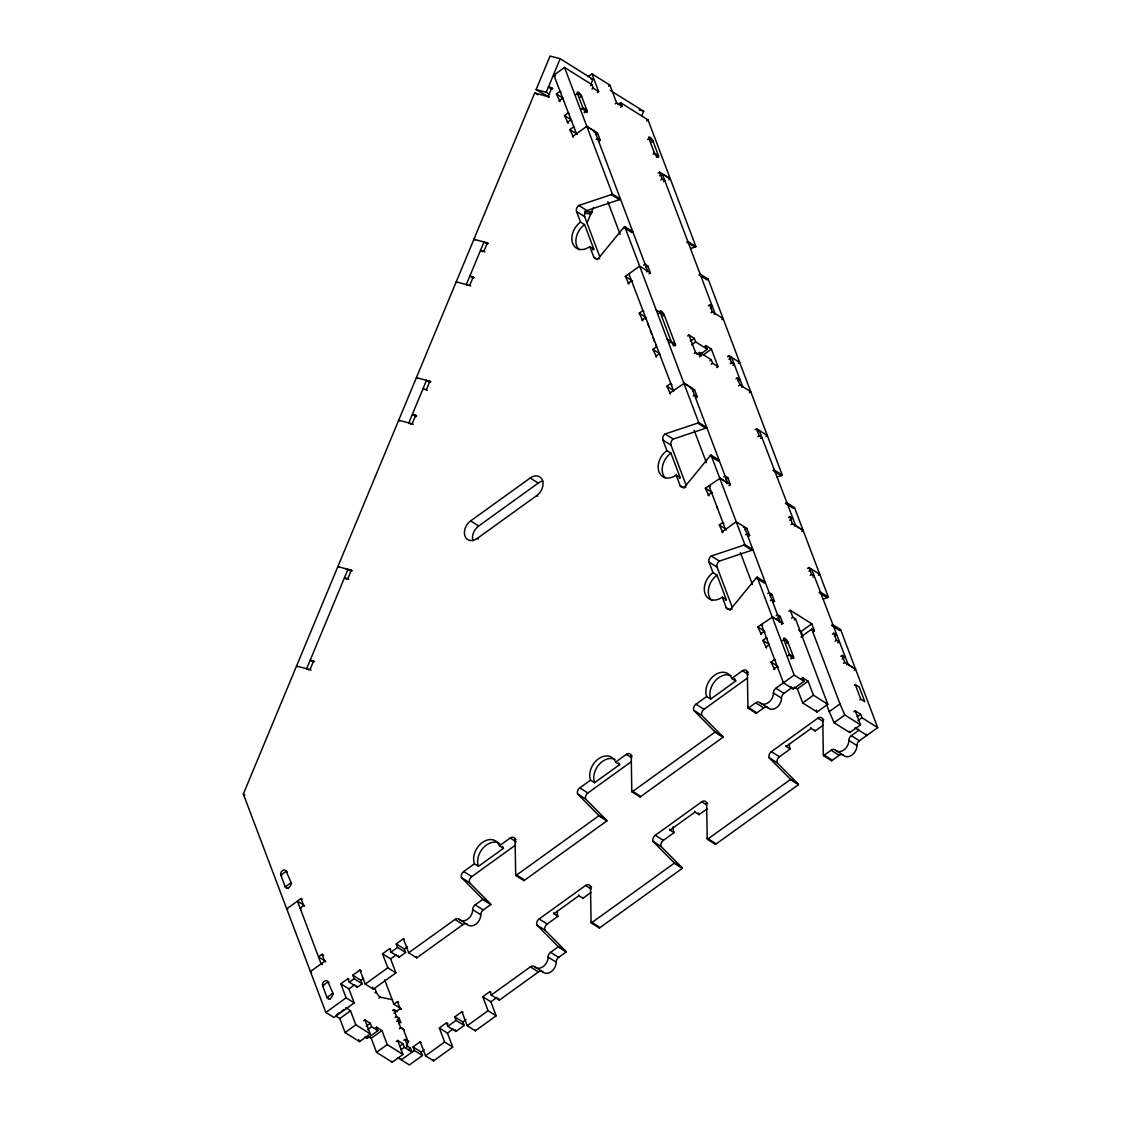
<?xml version="1.0" encoding="UTF-8"?>
<svg xmlns="http://www.w3.org/2000/svg" width="1121" height="1121" viewBox="0 0 1121 1121"><rect width="100%" height="100%" fill="white"/><g stroke="black" fill="none" stroke-linecap="round" stroke-linejoin="round"><path stroke-width="1.5" d="M348.981 979.32L347.972 978.675L340.826 983.832L348.911 988.904L354.208 1002.931L333.946 1017.518L325.861 1012.445L243.341 794.032L534.745 92.889L549.262 97.051M548.772 96.91L536.09 89.638L550.061 56.05L560.178 58.698L592.953 79.311L590.907 84.215M549.584 94.402L546.221 92.286L560.178 58.698M311.049 670.204L310.041 669.573L313.572 661.054L310.195 660.171L313.221 662.077M348.813 579.347L347.804 578.702L351.335 570.183L337.841 566.666L338.85 567.296M413.201 424.425L412.192 423.78L415.723 415.26L412.36 414.378L415.891 416.606M427.367 390.346L426.358 389.702L429.889 381.196L416.381 377.665L417.727 378.506M470.708 286.051L469.699 285.421L473.23 276.901L469.853 276.018L473.398 278.246M484.861 251.987L483.852 251.342L487.397 242.823L473.889 239.305L474.898 239.936M548.253 96.42L551.784 87.9L548.407 87.018L551.952 89.246M589.73 214.013L590.585 211.939L592.477 212.444M587.082 222.869L593.485 207.455M642.053 115.113L643.678 111.203L610.272 90.437M578.814 205.465L586.886 210.552L619.395 199.706A4.666 3.419 -57.8 0 0 620.474 199.104L612.388 194.031A4.666 3.419 -57.8 0 1 611.309 194.62L578.814 205.465A4.666 3.419 -57.8 0 0 576.558 211.547L580.538 222.07A16.339 11.953 -57.8 0 0 572.663 243.341A16.339 11.953 -57.8 0 0 589.814 246.606L593.78 257.115A4.666 3.419 -57.8 0 0 598.684 258.054L623.71 227.451A4.666 3.419 -57.8 0 1 624.691 226.568L632.762 231.655A4.666 3.419 -57.8 0 0 631.796 232.537L623.71 227.451M665.159 433.967L673.231 439.054L705.726 428.194A4.68 3.419 -57.8 0 0 706.805 427.605L698.733 422.533A4.68 3.419 -57.8 0 1 697.654 423.121L665.159 433.967A4.666 3.419 -57.8 0 0 662.903 440.049L666.883 450.558A16.339 11.953 -57.8 0 0 658.994 471.843A16.339 11.953 -57.8 0 0 676.145 475.108L680.125 485.617A4.666 3.419 -57.8 0 0 685.029 486.542L710.055 455.953A4.666 3.419 -57.8 0 1 711.022 455.07L719.107 460.156A4.666 3.419 -57.8 0 0 718.141 461.039L710.055 455.953M711.275 556.016L719.36 561.103L751.855 550.257A4.68 3.419 -57.8 0 0 752.934 549.654L744.848 544.582A4.68 3.419 -57.8 0 1 743.769 545.17L711.275 556.016A4.666 3.419 -57.8 0 0 709.018 562.097L712.998 572.621A16.339 11.953 -57.8 0 0 705.123 593.906A16.339 11.953 -57.8 0 0 722.274 597.157L726.24 607.666A4.666 3.419 -57.8 0 0 731.144 608.605L756.185 578.002A4.666 3.419 -57.8 0 1 757.151 577.119L765.223 582.205A4.666 3.419 -57.8 0 0 764.256 583.088L756.185 578.002M553.83 75.177L564.564 67.456L591.944 84.678L593.261 88.181L598.656 91.572L597.311 92.539M560.038 101.577L556.38 93.94L559.954 91.362L560.962 91.992M587.936 76.76L591.958 73.86L609.922 85.154L616.606 102.866L622.001 106.243L620.656 107.21M559.029 100.946L562.602 98.368M576.194 94.626L577.539 93.66A3.503 1.163 54.2 0 1 578.562 92.3A3.503 1.163 54.2 0 1 581.575 96.21L580.244 97.163M590.599 85.644L591.944 84.678M580.51 96.378L581.407 95.733L587.096 110.811A3.503 1.163 54.2 0 1 586.073 112.17A3.503 1.163 54.2 0 1 583.06 108.275L577.357 93.183L581.407 95.733M591.93 89.148L593.261 88.181M568.207 123.198L564.55 115.547L568.123 112.983L569.132 113.613M608.577 86.121L609.922 85.154M581.547 108.765L582.878 107.798L586.928 110.334L584.237 112.268M581.715 109.241L583.06 108.275M567.198 122.567L570.771 119.989L571.78 120.62M584.419 112.745L587.096 110.811M573.518 137.266L569.86 129.63L573.434 127.051L574.442 127.682M615.275 103.833L616.606 102.866M585.919 126.981L587.306 126.645M572.509 136.636L586.801 126.337L597.577 133.105L600.225 140.125L598.894 141.092M617.993 104.673L620.67 102.74L648.05 119.961L695.889 246.536A4.68 3.419 -57.8 0 1 694.81 247.124L690.746 248.484M593.99 132.054L594.887 131.423L647.714 271.198L646.817 271.843M595.573 134.562L597.577 133.105M596.19 139.396L597.535 138.429L600.225 140.125M646.719 120.928L648.05 119.961M647.574 139.508L648.919 138.542L652.954 141.092L658.559 155.931A3.503 1.163 54.2 0 1 657.452 157.052A3.503 1.163 54.2 0 1 654.538 153.395L654.104 152.26M651.623 142.059L652.856 140.854A3.503 1.163 54.2 0 0 649.942 137.196A3.503 1.163 54.2 0 0 648.835 138.317L649.269 139.48M653.095 154.123L654.44 153.157L658.475 155.693L656.472 157.15M658.195 173.026L659.526 172.073L670.302 178.842L668.957 179.808M659.54 175.689L662.903 174.189M660.844 180.047L662.175 179.08L664.879 180.775L663.534 181.742M628.993 284.075L625.336 276.425L639.629 266.125L650.404 272.893L649.059 273.86M643.72 265.159L645.065 264.192L647.756 265.887L650.404 272.893M645.738 267.33L647.756 265.887M627.984 283.431L631.557 280.867L632.566 281.497M642.894 320.872L639.236 313.235L642.809 310.657L643.818 311.288M641.885 320.242L645.458 317.663L646.467 318.308M658.882 313.446L660.227 312.479A3.503 1.163 54.2 0 1 661.25 311.12A3.503 1.163 54.2 0 1 664.263 315.029L675.304 344.231A3.503 1.163 54.2 0 1 674.282 345.59A3.503 1.163 54.2 0 1 671.269 341.695L660.227 312.479M662.931 315.996L664.263 315.029L656.191 309.942M708.36 305.809L709.705 304.842L712.395 306.537L710.392 307.995M656.584 357.109L652.926 349.458L656.5 346.879L655.813 345.058M711.008 312.829L712.353 311.862L723.129 318.63L721.784 319.597M669.924 342.662L671.269 341.695M655.575 356.464L659.148 353.886L660.157 354.53M714.161 314.188L715.044 313.544L662.231 173.755M673.301 345.688L675.304 344.231L667.233 339.159M687.593 335.964L688.939 334.997L694.333 338.388L695.651 341.891L707.323 349.234L701.284 353.577M690.312 341.274L694.333 338.388M691.629 344.792L695.651 341.891M694.221 353.493L695.566 352.526L700.947 355.903L699.616 356.87M704.661 346.683L705.992 345.716L711.387 349.107L718.015 366.637L716.669 367.604M696.94 354.334L699.63 352.4L711.303 359.743L712.62 363.246L718.015 366.637M470.61 520.915L530.191 478.008A11.672 8.534 -57.8 0 1 542.452 480.334A11.672 8.534 -57.8 0 1 536.819 495.524L477.238 538.444A11.672 8.534 -57.8 0 1 464.991 536.118A11.672 8.534 -57.8 0 1 470.61 520.915L478.695 526.001L538.276 483.081A11.672 8.534 -57.8 0 1 542.886 481.077M703.343 354.909L711.387 349.107M670.498 393.905L666.841 386.269L670.414 383.69L671.927 384.643M709.957 360.71L711.303 359.743M669.489 393.275L684.286 383.298M711.275 364.213L712.62 363.246M727.571 356.646L728.916 355.679L739.692 362.447L738.347 363.414M728.93 359.295L731.607 357.375L742.648 386.577L741.752 387.221M690.97 388.693L691.867 388.062L727.739 482.997L726.842 483.641M730.219 363.652L731.565 362.686L734.255 364.381L732.91 365.348M692.54 391.201L694.558 389.744L697.206 396.764L695.861 397.731M693.17 396.035L694.516 395.068L697.206 396.764M735.965 378.842L737.296 377.875L739.986 379.571L737.982 381.014M738.613 385.848L739.944 384.895L750.72 391.663L749.389 392.63M755.162 429.679L756.507 428.712L767.282 435.48L765.937 436.447M757.418 431.683L759.197 430.394L795.742 525.763M757.81 436.686L759.155 435.719L761.846 437.414L760.514 438.381M709.018 495.86L705.361 488.21L720.158 478.233M723.746 476.957L725.091 475.991L727.781 477.686L730.43 484.692L729.084 485.659M725.777 479.129L727.781 477.686M708.01 495.23L711.583 492.651L712.592 493.282M722.933 532.671L719.262 525.02L722.849 522.442L723.858 523.087M721.924 532.041L736.217 521.741L746.992 528.509L749.641 535.516L748.296 536.483M743.405 527.459L744.302 526.814L780.174 621.763L779.277 622.407M744.975 529.953L746.992 528.509M745.605 534.787L746.95 533.834L749.641 535.516M788.385 517.608L789.73 516.641L792.421 518.336L789.745 520.256M791.048 524.614L792.379 523.647L803.154 530.429L801.809 531.396M794.186 525.987L795.083 525.343M302.025 899.182L301.017 898.538L286.724 908.851L287.733 909.481M304.674 906.188L303.665 905.558L300.092 908.136L301.101 908.767M767.787 593.513L769.132 592.547L771.823 594.242L774.471 601.248L773.14 602.215M769.819 595.685L771.823 594.242M807.596 568.431L808.942 567.464L819.717 574.246L818.372 575.213M808.956 571.093L811.632 569.16L848.177 664.529M770.435 600.52L771.78 599.553L774.471 601.248M810.245 575.437L811.59 574.484L814.28 576.166L812.935 577.133M761.453 634.626L757.796 626.975L772.593 616.998M776.18 615.709L777.526 614.742L780.216 616.438L782.864 623.458L781.519 624.411M777.54 618.372L780.216 616.438M788.89 611.239L790.235 610.272L811.786 623.822L814.435 630.829L813.089 631.796M760.444 633.982L764.018 631.417L765.026 632.048M323.591 955.204L322.063 954.251L318.49 956.83L325.566 961.272M791.538 618.246L792.883 617.279L795.574 618.974L827.816 704.268L817.083 712.003L802.678 702.937L797.381 688.925L794.355 687.019M766.526 648.064L762.869 640.413L766.442 637.835L767.451 638.48M794.243 619.941L795.574 618.974M325.735 961.902L324.712 961.258L310.419 971.557L311.428 972.201M765.517 647.42L769.132 644.827M782.514 640.637L783.859 639.671A3.503 1.163 54.2 0 1 784.882 638.311A3.503 1.163 54.2 0 1 787.895 642.207L788.245 643.118M347.972 978.675L349.304 982.178L357.375 987.265L362.195 983.79L354.124 978.717L352.793 975.2L359.939 970.057L365.236 984.084L373.321 989.156L395.909 972.888L387.824 967.801L382.527 953.789L389.688 948.632L391.005 952.135L399.09 957.222L405.648 952.5L397.563 947.413L396.231 943.91L403.392 938.767L408.689 952.78L454.944 919.458L463.029 924.545A4.666 3.419 -57.8 0 1 467.289 924.447A9.332 6.824 -57.8 0 0 475.794 924.265A9.332 6.824 -57.8 0 0 480.769 914.736A4.666 3.419 -57.8 0 1 483.249 909.972L490.788 904.535A4.666 3.419 -57.8 0 0 490.269 903.638L482.184 898.566L461.46 877.603A4.666 3.419 -57.8 0 1 463.702 871.521L474.435 863.801A16.339 11.953 -57.8 0 1 482.31 842.516A16.339 11.953 -57.8 0 1 499.448 845.78L503.497 848.317L478.471 866.337L474.435 863.801M499.448 845.78L510.181 838.046A4.666 3.419 -57.8 0 1 515.071 838.984L516.094 839.615M515.071 838.984L515.674 874.436A4.68 3.419 -57.8 0 0 515.898 875.557L523.983 880.63L606.909 820.894A4.666 3.419 -57.8 0 0 606.391 819.997L598.306 814.911L577.581 793.962A4.666 3.419 -57.8 0 1 579.823 787.881L590.557 780.146A16.339 11.953 -57.8 0 1 598.432 758.875A16.339 11.953 -57.8 0 1 615.583 762.126L619.619 764.662L594.592 782.696L590.557 780.146M615.583 762.126L626.303 754.405A4.666 3.419 -57.8 0 1 631.207 755.33L632.216 755.96M631.207 755.33L631.796 790.795A4.68 3.419 -57.8 0 0 632.02 791.902L640.105 796.989L723.031 737.24A4.666 3.419 -57.8 0 0 722.513 736.343L714.427 731.27L693.703 710.308A4.666 3.419 -57.8 0 1 695.945 704.226L706.678 696.505A16.339 11.953 -57.8 0 1 714.553 675.22A16.339 11.953 -57.8 0 1 731.705 678.471L735.74 681.022L710.714 699.042L706.678 696.505M731.705 678.471L742.424 670.75A4.666 3.419 -57.8 0 1 747.329 671.675L748.338 672.32M799.876 630.801L801.053 631.543L811.786 623.822M786.564 643.174L787.895 642.207L793.584 657.242A2.606 0.855 54.2 0 1 793.738 658.139L793.079 658.489A4.316 1.429 54.2 0 1 791.804 657.747L790.165 655.897A2.606 0.855 54.2 0 1 789.534 654.706L783.859 639.671L787.895 642.207M814.435 630.829L811.744 629.133L801.011 636.868L801.683 637.289M490.269 903.638L469.531 882.689A4.666 3.419 -57.8 0 1 471.787 876.608L515.352 845.22M606.391 819.997L585.652 799.035A4.666 3.419 -57.8 0 1 587.908 792.953L631.473 761.579M722.513 736.343L701.774 715.394A4.666 3.419 -57.8 0 1 704.03 709.313L747.595 677.925M774.695 669.671L771.038 662.035L774.653 659.428L775.662 660.073M788.203 655.673L789.534 654.706M773.686 669.041L777.259 666.463L778.268 667.107M790.739 658.742L793.416 656.808L789.38 654.272M791.566 658.7L793.584 657.242M349.304 982.178L354.124 978.717M391.005 952.135L397.563 947.413M832.441 634.164L833.772 633.197L836.476 634.892L834.458 636.336M348.911 988.904L354.712 984.728M352.793 975.2L360.878 980.286L363.554 978.353M382.527 953.789L390.612 958.861L396.428 954.686M396.231 943.91L404.317 948.997L407.441 946.741M835.089 641.17L836.42 640.203L839.125 641.899L837.779 642.865M325.861 1012.445L346.123 997.844L354.208 1002.931M365.236 984.084L387.824 967.801M454.944 919.458A4.666 3.419 -57.8 0 1 459.204 919.36A9.332 6.824 -57.8 0 0 467.709 919.178A9.332 6.824 -57.8 0 0 472.684 909.649A4.666 3.419 -57.8 0 1 475.178 904.885L482.717 899.462L490.788 904.535M515.898 875.557L598.838 815.808L606.909 820.894M632.02 791.902L714.96 732.167L723.031 737.24M791.132 686.879L791.524 687.902L783.985 693.339A4.666 3.419 -57.8 0 0 781.505 698.103A9.332 6.824 -57.8 0 1 776.531 707.631A9.332 6.824 -57.8 0 1 768.011 707.813A4.666 3.419 -57.8 0 0 763.765 707.912L756.227 713.334L748.141 708.262L755.68 702.825A4.666 3.419 -57.8 0 1 759.94 702.727A9.332 6.824 -57.8 0 0 768.446 702.545A9.332 6.824 -57.8 0 0 773.42 693.016A4.666 3.419 -57.8 0 1 775.9 688.252L794.172 675.108L804.037 681.316L793.318 689.037L783.439 682.829L761.369 624.397L762.714 625.252M801.375 678.765L802.72 677.813L808.101 681.19L813.412 695.216L827.816 704.268M336.65 1014.743L339.341 1012.809M341.345 1011.366L344.035 1009.432M408.689 952.78L416.76 957.866L463.029 924.545M840.82 656.36L842.165 655.393L844.856 657.088L842.179 659.022M374.918 992.926L376.264 991.959L375.185 989.1M339.803 1018.541L350.523 1010.806L355.833 1024.832L370.238 1033.884L359.505 1041.619L345.1 1032.553L339.803 1018.541L335.88 1016.06M797.381 688.925L808.101 681.19M378.94 998.124L380.271 997.158L392.616 999.736M843.468 663.38L844.814 662.413L855.589 669.181L877.659 727.613L859.401 740.771A4.666 3.419 -57.8 0 0 856.92 745.535A9.332 6.824 -57.8 0 1 851.946 755.064A9.332 6.824 -57.8 0 1 843.44 755.246A4.666 3.419 -57.8 0 0 839.181 755.33L831.095 750.243L823.557 755.68L831.642 760.767L839.181 755.33M846.621 664.739L847.504 664.094M345.1 1032.553L355.833 1024.832M802.678 702.937L813.412 695.216M363.596 1020.839L364.942 1019.872L370.322 1023.263L371.64 1026.766L377.889 1030.689L367.17 1038.41L364.829 1036.939M854.244 670.148L855.589 669.181L840.638 629.624L832.567 624.551A4.666 3.419 -57.8 0 0 831.6 625.434L839.671 630.506A4.666 3.419 -57.8 0 1 840.638 629.624M384.713 979.894L393.905 1004.234L397.479 1001.656L398.487 1002.3M366.301 1026.149L370.322 1023.263M392.532 1010.539L393.863 1009.573L397.24 1011.688M367.618 1029.653L371.64 1026.766M393.877 1013.174L400.127 1008.676L401.136 1009.306M375.227 1028.153L376.572 1027.186L381.953 1030.577L387.249 1044.59L402.957 1054.469L392.238 1062.204L376.53 1052.325L371.233 1038.298L368.192 1036.393M854.342 685.197L855.239 684.553L859.275 687.089L864.795 701.69L860.76 699.154L855.239 684.553M395.181 1017.546L396.512 1016.579L399.216 1018.274L400.743 1022.352L398.74 1023.795M371.233 1038.298L381.953 1030.577M397.198 1019.718L399.216 1018.274M396.722 1021.623L398.053 1020.656L400.743 1022.352M397.941 1057.776L409.361 1064.95L422.477 1055.506L414.392 1050.433L413.06 1046.916L420.221 1041.773L425.518 1055.8L433.589 1060.872L452.716 1047.098L444.631 1042.026L439.334 1027.999L446.48 1022.842L447.811 1026.36L455.897 1031.432L464.178 1025.463L456.093 1020.39L454.776 1016.873L461.922 1011.731L467.219 1025.743L475.304 1030.83L496.155 1015.808L488.069 1010.722L482.773 996.709L489.919 991.553L491.25 995.056L530.373 966.877L538.444 971.963A4.666 3.419 -57.8 0 1 542.704 971.879A9.332 6.824 -57.8 0 0 551.21 971.697A9.332 6.824 -57.8 0 0 556.184 962.168A4.666 3.419 -57.8 0 1 558.664 957.39L566.217 951.967A4.666 3.419 -57.8 0 0 565.685 951.07L557.599 945.984L536.875 925.035A4.666 3.419 -57.8 0 1 539.117 918.954L585.596 885.478A4.666 3.419 -57.8 0 1 590.501 886.403L591.51 887.047M590.501 886.403L591.089 921.868A4.68 3.419 -57.8 0 0 591.313 922.975L599.399 928.062L682.339 868.313A4.666 3.419 -57.8 0 0 681.806 867.416L673.721 862.343L652.997 841.381A4.666 3.419 -57.8 0 1 655.253 835.299L701.718 801.823A4.666 3.419 -57.8 0 1 706.622 802.762L707.631 803.393M706.622 802.762L707.211 838.214A4.68 3.419 -57.8 0 0 707.435 839.335L715.52 844.407L798.46 784.672A4.666 3.419 -57.8 0 0 797.928 783.775L789.843 778.689L769.118 757.74A4.666 3.419 -57.8 0 1 771.374 751.659L817.84 718.183A4.666 3.419 -57.8 0 1 822.744 719.107L823.753 719.738M853.908 711.807L855.239 710.84L860.536 724.853L849.816 732.588L834.108 722.709L829.274 711.653L839.993 703.918L811.744 629.133M553.578 912.844A16.339 11.953 -57.8 0 0 553.886 913.769L578.912 895.735L582.948 898.285L590.991 892.484M669.699 829.204A16.339 11.953 -57.8 0 0 670.008 830.115L695.034 812.094L699.07 814.631L707.113 808.844M785.821 745.549A16.339 11.953 -57.8 0 0 786.129 746.474L811.156 728.44L815.191 730.99L823.234 725.189M399.37 1028.63L400.701 1027.663L404.415 1029.989M565.685 951.07L544.96 930.108A4.666 3.419 -57.8 0 1 547.202 924.026L557.922 916.305A16.339 11.953 -57.8 0 1 557.095 911.331M681.806 867.416L661.082 846.467A4.666 3.419 -57.8 0 1 663.324 840.386L674.057 832.665A16.339 11.953 -57.8 0 1 673.273 826.597M797.928 783.775L777.203 762.812A4.666 3.419 -57.8 0 1 779.445 756.731L790.179 749.01A16.339 11.953 -57.8 0 1 789.338 744.036M859.863 699.798L860.76 699.154M376.53 1052.325L387.249 1044.59M834.108 722.709L844.828 714.974L860.536 724.853M396.33 1041.423L397.661 1040.456L403.056 1043.833L404.373 1047.35L412.01 1052.143L410.468 1048.051L407.764 1046.355L405.115 1039.349L403.784 1040.316M399.707 1046.257L403.056 1043.833M857.271 716.641L860.634 714.217L861.951 717.734L877.659 727.613M401.024 1049.76L404.373 1047.35M857.929 720.621L861.951 717.734M406.433 1047.322L407.764 1046.355M408.45 1049.508L410.468 1048.051M414.392 1050.433L401.29 1059.863L400.8 1058.588M447.811 1026.36L456.093 1020.39M530.373 966.877A4.666 3.419 -57.8 0 1 534.619 966.792A9.332 6.824 -57.8 0 0 543.125 966.61A9.332 6.824 -57.8 0 0 548.099 957.082A4.666 3.419 -57.8 0 1 550.593 952.318L558.132 946.881L566.217 951.967M591.313 922.975L674.253 863.24L682.339 868.313M707.435 839.335L790.375 779.585L798.46 784.672M831.095 750.243A4.666 3.419 -57.8 0 1 835.355 750.159A9.332 6.824 -57.8 0 0 843.861 749.977A9.332 6.824 -57.8 0 0 848.835 740.449A4.666 3.419 -57.8 0 1 851.329 735.684L858.868 730.247L858.476 729.225M413.06 1046.916L421.146 1052.002L424.27 1049.746M439.334 1027.999L447.419 1033.086L453.22 1028.896M454.776 1016.873L462.847 1021.96L465.986 1019.704M482.773 996.709L490.858 1001.782L497.107 997.284M491.25 995.056L499.335 1000.142L538.444 971.963M425.518 1055.8L444.631 1042.026M467.219 1025.743L488.069 1010.722M777.091 476.986L781.155 475.626A4.68 3.419 -57.8 0 0 782.234 475.038L708.178 279.073L700.107 274A4.666 3.419 -57.8 0 0 699.14 274.883L707.211 279.956A4.666 3.419 -57.8 0 1 708.178 279.073M823.206 599.034L827.27 597.675A4.68 3.419 -57.8 0 0 828.349 597.087L794.523 507.575L786.438 502.488A4.666 3.419 -57.8 0 0 785.471 503.385L793.556 508.458A4.666 3.419 -57.8 0 1 794.523 507.575M584.742 211.337L592.266 212.303M584.868 213.368L591.538 213.775M590.417 78.638L592.953 79.311M639.25 110.054L640.511 110.376M641.787 110.713L643.678 111.203M536.09 89.638L546.221 92.286M483.852 251.342L480.475 250.459L482.506 251.735M469.699 285.421L456.191 281.889L457.2 282.534M426.358 389.702L422.981 388.833L423.99 389.463M412.192 423.78L398.684 420.249L399.693 420.893M338.472 566.82L339.733 567.156M345.436 568.641L346.697 568.978M347.804 578.702L344.427 577.819L346.445 579.095M310.041 669.573L296.519 666.056L297.541 666.687M589.338 127.92L588.329 127.29M591.356 129.195L590.347 128.551M593.373 130.456L592.364 129.826M686.304 384.559L685.295 383.928M688.322 385.834L687.313 385.204M690.354 387.109L689.345 386.465M722.19 479.508L721.167 478.863M724.208 480.769L723.199 480.138M726.226 482.044L725.217 481.413M774.611 618.26L773.602 617.629M776.643 619.535L775.634 618.904M778.661 620.81L777.652 620.165M783.943 683.137L783.061 681.806M663.576 174.61L664.921 175.451M665.594 175.885L666.939 176.726M667.612 177.146L668.957 178.001M796.428 526.183L797.774 527.038M798.446 527.459L799.791 528.299M800.464 528.734L801.809 529.574M848.849 664.949L850.208 665.79M850.881 666.224L852.226 667.065M852.899 667.485L854.244 668.34M866.267 734.914L866.939 735.334L866.561 734.311M555.61 75.822L553.592 74.547L576.755 134.478M551.784 87.9L552.793 88.545M556.38 93.94L563.443 98.382M534.745 92.889L535.754 93.533M536.258 93.842L537.772 94.795M564.55 115.547L571.107 119.681M569.86 129.63L576.923 134.072M695.889 246.536L687.804 241.449A4.68 3.419 -57.8 0 1 686.725 242.038L694.81 247.124M611.309 194.62L619.395 199.706M576.558 211.547L584.644 216.633L599.707 256.499M580.538 222.07L584.573 224.606L593.85 249.142A16.339 11.953 -57.8 0 1 592.701 249.899M589.814 246.606L593.85 249.142M629.582 274.267L628.909 273.846L673.735 391.131M598.684 258.054L599.693 258.685M625.336 276.425L631.894 280.558M593.78 257.115L597.815 259.666M639.236 313.235L646.313 317.677M487.397 242.823L488.406 243.467M487.383 244.07L484.02 241.94L466.322 284.538L467.667 285.393M652.926 349.458L659.498 353.577M624.691 226.568L683.782 382.976L694.558 389.744M666.841 386.269L673.399 390.388M473.23 276.901L474.239 277.532M782.234 475.038L774.149 469.951A4.68 3.419 -57.8 0 1 773.07 470.54L781.155 475.626M697.654 423.121L705.726 428.194M662.903 440.049L670.989 445.121L686.052 485.001M711.022 455.07L719.654 477.91L730.43 484.692M666.883 450.558L670.919 453.108L680.195 477.644A16.339 11.953 -57.8 0 1 679.27 478.261M710.28 486.486L708.934 485.645L725.497 529.462L726.506 530.093M705.361 488.21L712.424 492.665M676.145 475.108L680.195 477.644M685.029 486.542L686.038 487.187M680.125 485.617L684.16 488.153M719.262 525.02L725.833 529.154M828.349 597.087L820.264 592A4.68 3.419 -57.8 0 1 819.185 592.603L827.27 597.675M743.769 545.17L751.855 550.257M429.889 381.196L430.898 381.827M429.875 382.429L426.512 380.313L408.815 422.897L410.832 424.172M709.018 562.097L717.104 567.184L732.167 607.064M712.998 572.621L717.034 575.157L726.31 599.693A16.339 11.953 -57.8 0 1 725.385 600.324M798.698 630.058L799.539 630.591M757.151 577.119L772.089 616.676L782.864 623.458M722.274 597.157L726.31 599.693M530.191 478.008L538.276 483.081M731.144 608.605L732.153 609.235M757.796 626.975L763.849 630.787M726.24 607.666L730.289 610.216M415.723 415.26L416.746 415.905M536.819 495.524L537.828 496.169M762.869 640.413L769.44 644.547M855.239 710.84L860.634 714.217M771.038 662.035L777.61 666.154M854.973 727.809L866.939 735.334M775.9 688.252L783.985 693.339M851.329 735.684L859.401 740.771M742.424 670.75L748.478 674.562M817.84 718.183L823.403 721.672M773.42 693.016L781.505 698.103M848.835 740.449L856.92 745.535M759.94 702.727L768.011 707.813M835.355 750.159L843.44 755.246M755.68 702.825L763.765 707.912M747.329 671.675L747.917 707.141L755.988 712.227A4.666 3.419 -57.8 0 0 756.227 713.334M822.744 719.107L823.332 754.573L831.418 759.646A4.666 3.419 -57.8 0 0 831.642 760.767M477.238 538.444L478.247 539.089M786.129 746.474L790.179 749.01M695.945 704.226L704.03 709.313M771.374 751.659L779.445 756.731M693.703 710.308L701.774 715.394M769.118 757.74L777.203 762.812M351.335 570.183L352.344 570.827M351.335 571.43L347.958 569.3L306.65 668.705L308.667 669.98M626.303 754.405L631.852 757.894M701.718 801.823L706.762 805.004M631.796 790.795L639.867 795.868A4.68 3.419 -57.8 0 0 640.105 796.989M707.211 838.214L715.296 843.3A4.68 3.419 -57.8 0 0 715.52 844.407M670.008 830.115L674.057 832.665M579.823 787.881L587.908 792.953M655.253 835.299L663.324 840.386M577.581 793.962L585.652 799.035M652.997 841.381L661.082 846.467M313.572 661.054L314.581 661.684M510.181 838.046L516.235 841.857M585.596 885.478L591.145 888.967M515.674 874.436L523.745 879.523A4.68 3.419 -57.8 0 0 523.983 880.63M591.089 921.868L599.16 926.955A4.68 3.419 -57.8 0 0 599.399 928.062M553.886 913.769L557.922 916.305M463.702 871.521L471.787 876.608M539.117 918.954L547.202 924.026M461.46 877.603L469.531 882.689M536.875 925.035L544.96 930.108M475.178 904.885L483.249 909.972M550.593 952.318L558.664 957.39M472.684 909.649L480.769 914.736M548.099 957.082L556.184 962.168M459.204 919.36L467.289 924.447M534.619 966.792L542.704 971.879M243.341 794.032L244.854 794.985M489.919 991.553L490.942 992.197M403.392 938.767L404.401 939.398M287.2 871.956L286.191 871.325A3.503 2.564 -57.8 0 0 282.506 870.625A3.503 2.564 -57.8 0 0 280.825 875.179L285.238 886.865L287.929 888.561M281.833 875.823L280.825 875.179L286.191 871.325L291.614 883.642M389.688 948.632L390.697 949.263M304.183 905.348L297.443 901.116L321.138 963.836L322.484 964.691M461.922 1011.731L462.931 1012.361M446.48 1022.842L447.994 1023.795M359.939 970.057L361.452 971.01M393.905 1004.234L400.982 1008.676M328.985 982.571L327.977 981.926A3.503 2.564 -57.8 0 0 324.305 981.239A3.503 2.564 -57.8 0 0 322.624 985.793L327.038 997.48L330.064 999.386M420.221 1041.773L421.23 1042.404M323.633 986.424L322.624 985.793L327.977 981.926L333.413 994.257M405.115 1039.349L408.829 1041.675M350.523 1010.806L345.857 1007.513M839.993 703.918L844.828 714.974M658.139 154.796L658.475 155.693M683.782 382.976L698.733 422.533M645.458 317.663L646.158 319.499M648.919 326.8L647.532 323.142M651.665 334.1L650.292 330.443M654.426 341.401L653.053 337.757M717.566 508.486L716.865 506.622M648.919 138.542L654.44 153.157M659.526 172.073L662.175 179.08M709.705 304.842L712.353 311.862M728.916 355.679L731.565 362.686M737.296 377.875L739.944 384.895M756.507 428.712L759.155 435.719M789.73 516.641L792.379 523.647M808.942 567.464L811.59 574.484M833.772 633.197L836.42 640.203M842.165 655.393L844.814 662.413M620.67 102.74L622.001 106.243M705.992 345.716L707.323 349.234M849.326 731.27L849.816 732.588M699.63 352.4L700.947 355.903M591.958 73.86L598.656 91.572M688.939 334.997L695.566 352.526M801.053 631.543L802.874 636.364M826.331 703.862L829.274 711.653M790.235 610.272L792.883 617.279M816.34 710.027L817.083 712.003M802.72 677.813L804.037 681.316M564.564 67.456L612.388 194.031M719.654 477.91L744.848 544.582M772.089 616.676L794.172 675.108M792.827 687.719L793.318 689.037M607.792 201.682L620.137 234.359M694.179 430.31L706.412 462.679M740.378 552.569L752.401 584.363M498.831 998.825L499.335 1000.142M490.858 1001.782L496.155 1015.808M474.968 1029.961L475.304 1030.83M462.847 1021.96L464.178 1025.463M455.224 1029.681L455.897 1031.432M447.419 1033.086L452.716 1047.098M416.269 956.549L416.76 957.866M404.317 948.997L405.648 952.5M398.586 955.905L399.09 957.222M433.098 1059.555L433.589 1060.872M390.612 958.861L395.909 972.888M421.146 1052.002L422.477 1055.506M397.479 1001.656L400.127 1008.676M393.863 1009.573L396.512 1016.579M398.053 1020.656L400.701 1027.663M397.661 1040.456L402.957 1054.469M372.578 987.195L373.321 989.156M391.902 1061.321L392.238 1062.204M360.878 980.286L362.195 983.79M376.572 1027.186L377.889 1030.689M356.884 985.948L357.375 987.265M364.942 1019.872L370.238 1033.884M366.665 1037.093L367.17 1038.41M340.826 983.832L346.123 997.844M358.762 1039.643L359.505 1041.619M301.017 898.538L303.665 905.558M322.063 954.251L324.712 961.258M652.954 141.092L653.305 142.017M557.599 945.984A4.666 3.419 -57.8 0 1 558.132 946.881M582.584 897.417A16.339 11.953 -57.8 0 1 582.948 898.285M673.721 862.343A4.666 3.419 -57.8 0 1 674.253 863.24M698.271 812.949A16.339 11.953 -57.8 0 1 699.07 814.631M789.843 778.689A4.666 3.419 -57.8 0 1 790.375 779.585M814.827 730.107A16.339 11.953 -57.8 0 1 815.191 730.99M823.557 755.68A4.666 3.419 -57.8 0 1 823.332 754.573M399.973 1028.503A3.503 2.564 -57.8 0 1 403.392 1029.358L407.82 1041.045A3.503 2.564 -57.8 0 1 406.363 1045.417M694.656 811.226A16.339 11.953 -57.8 0 1 695.034 812.094M578.534 894.866A16.339 11.953 -57.8 0 1 578.912 895.735M810.791 727.571A16.339 11.953 -57.8 0 1 811.156 728.44M584.644 216.633A4.666 3.419 -57.8 0 1 586.886 210.552M670.989 445.121A4.666 3.419 -57.8 0 1 673.231 439.054M717.104 567.184A4.666 3.419 -57.8 0 1 719.36 561.103M748.141 708.262A4.666 3.419 -57.8 0 1 747.917 707.141M714.427 731.27A4.666 3.419 -57.8 0 1 714.96 732.167M598.306 814.911A4.666 3.419 -57.8 0 1 598.838 815.808M482.184 898.566A4.666 3.419 -57.8 0 1 482.717 899.462M472.922 540.77A11.672 8.534 -57.8 0 1 478.695 526.001M665.201 477.868A16.339 11.953 -57.8 0 1 670.919 453.108M711.975 600.52A16.339 11.953 -57.8 0 1 717.034 575.157M734.437 678.569A16.339 11.953 -57.8 0 1 735.74 681.022M710.714 699.042A16.339 11.953 -57.8 0 1 715.184 680.881A16.339 11.953 -57.8 0 1 731.102 675.739M502.684 846.621A16.339 11.953 -57.8 0 1 503.497 848.317M478.471 866.337A16.339 11.953 -57.8 0 1 483.333 847.742A16.339 11.953 -57.8 0 1 499.63 843.468M618.806 762.981A16.339 11.953 -57.8 0 1 619.619 764.662M594.592 782.696A16.339 11.953 -57.8 0 1 599.062 764.522A16.339 11.953 -57.8 0 1 614.981 759.393M579.291 249.773A16.339 11.953 -57.8 0 1 584.573 224.606M589.744 211.631A4.68 3.111 -75.4 0 1 590.585 211.939M380.271 997.158A4.666 1.541 54.2 0 1 376.264 991.959M290.605 883.012L285.238 886.865A3.503 2.564 -57.8 0 0 288.91 887.566A3.503 2.564 -57.8 0 0 290.605 883.012M332.391 993.612L327.038 997.48A3.503 2.564 -57.8 0 0 330.709 998.18A3.503 2.564 -57.8 0 0 332.391 993.612"/></g></svg>
